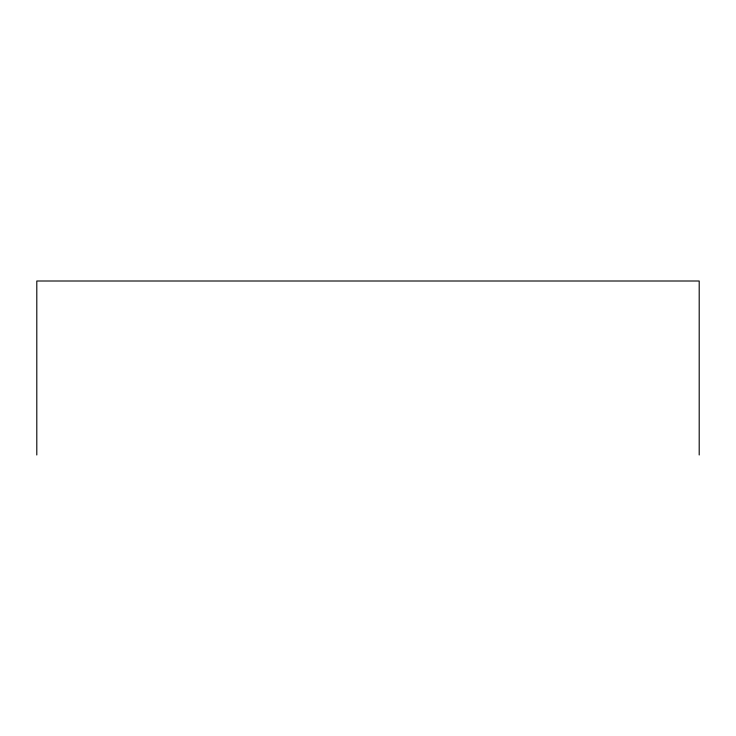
<?xml version="1.0" encoding="UTF-8"?>
<svg xmlns="http://www.w3.org/2000/svg" width="736" height="736" viewBox="0 0 736 736"><rect width="100%" height="100%" fill="white"/><g stroke="black" fill="none" stroke-linecap="round" stroke-linejoin="round"><path stroke-width="1.1" d="M699.2 454.995L699.2 281.005L36.8 281.005L36.8 454.995"/></g></svg>
